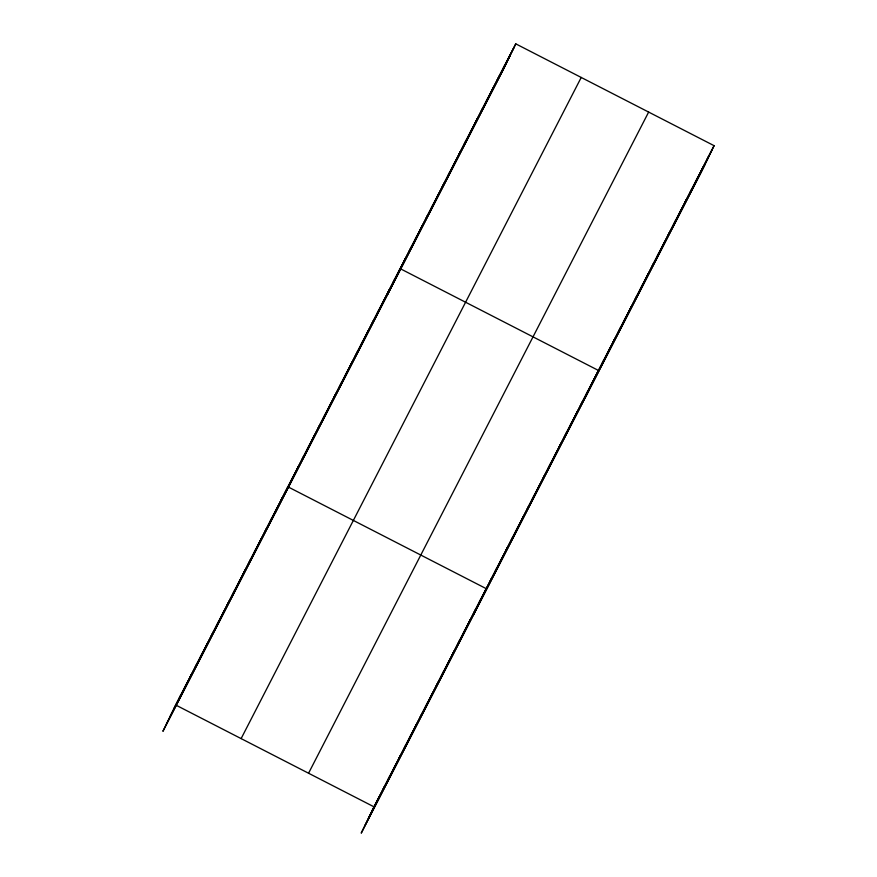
<?xml version="1.0" encoding="UTF-8"?>
<svg xmlns="http://www.w3.org/2000/svg" width="877" height="877" viewBox="0 0 877 877"><rect width="100%" height="100%" fill="white"/><g stroke="black" fill="none" stroke-linecap="round" stroke-linejoin="round"><path stroke-width="1.32" d="M515.775 43.85L175.685 704.998L162.914 731.319L503.003 70.171L515.775 43.85L714.086 145.681L701.315 172.002L361.225 833.15L373.997 806.829L714.086 145.681M178.985 698.826L181.035 694.606M184.334 688.434L186.373 684.224M189.673 678.042L191.723 673.832M195.023 667.649L197.062 663.44M200.362 657.268L202.412 653.058M205.711 646.875L207.75 642.666M211.05 636.483L213.1 632.273M216.4 626.09L218.439 621.881M221.738 615.709L223.788 611.499M227.088 605.316L229.138 601.107M232.427 594.924L234.477 590.714M237.777 584.542L239.827 580.322M243.115 574.15L245.165 569.94M248.465 563.758L250.515 559.548M253.804 553.365L255.854 549.155M259.154 542.984L261.203 538.763M264.492 532.591L266.542 528.382M269.842 522.199L271.892 517.989M275.192 511.806L277.231 507.597M280.53 501.425L282.58 497.215M275.137 513.144L287.919 486.823L486.231 588.653L473.448 614.974M291.219 480.64L293.269 476.43M296.569 470.258L298.608 466.038M301.907 459.866L303.957 455.656M307.257 449.473L309.296 445.264M312.596 439.081L314.646 434.871M317.945 428.7L319.984 424.479M323.284 418.307L325.334 414.097M328.634 407.915L330.673 403.705M333.973 397.522L336.023 393.313M339.322 387.141L341.361 382.931M344.661 376.748L346.711 372.539M350.011 366.356L352.05 362.146M355.349 355.963L357.399 351.754M360.699 345.582L362.738 341.372M366.038 335.189L368.088 330.98M371.388 324.797L373.427 320.587M376.726 314.415L378.776 310.195M382.076 304.023L384.115 299.813M387.415 293.631L389.465 289.421M392.764 283.238L394.803 279.029M387.371 294.968L400.153 268.636L598.465 370.467L585.683 396.788M403.606 262.146L405.656 257.937M409.12 251.447L411.16 247.237M414.624 240.736L416.663 236.527M420.127 230.037L422.177 225.827M425.63 219.327L427.68 215.117M431.144 208.627L433.183 204.418M436.647 197.917L438.697 193.707M442.151 187.218L444.2 183.008M447.665 176.518L449.704 172.298M453.168 165.808L455.207 161.598M458.671 155.108L460.721 150.899M464.174 144.398L466.224 140.188M469.688 133.699L471.727 129.489M475.191 122.988L477.241 118.779M480.695 112.289L482.745 108.079M486.209 101.579L488.248 97.369M491.712 90.879L493.751 86.67M497.215 80.18L499.265 75.959M502.718 69.469L504.768 65.26M508.232 58.77L510.271 54.549M377.296 800.646L379.346 796.437M382.646 790.265L384.685 786.044M387.985 779.872L390.035 775.663M393.334 769.48L395.374 765.27M398.673 759.087L400.723 754.878M404.023 748.706L406.062 744.496M409.362 738.313L411.412 734.104M414.711 727.921L416.75 723.711M420.05 717.539L422.1 713.319M425.4 707.147L427.439 702.937M430.739 696.755L432.789 692.545M436.088 686.362L438.127 682.153M441.427 675.981L443.477 671.76M446.777 665.588L448.816 661.379M452.115 655.196L454.165 650.986M457.465 644.803L459.504 640.594M462.804 634.422L464.854 630.212M468.154 624.029L470.204 619.82M473.492 613.637L475.542 609.427M478.842 603.244L480.892 599.035M489.53 582.471L491.58 578.261M494.869 572.078L496.919 567.868M500.219 561.697L502.269 557.476M505.558 551.304L507.608 547.095M510.907 540.912L512.957 536.702M516.257 530.519L518.296 526.31M521.596 520.138L523.646 515.917M526.945 509.745L528.984 505.536M532.284 499.353L534.334 495.143M537.634 488.96L539.673 484.751M542.973 478.579L545.023 474.369M548.322 468.186L550.361 463.977M553.661 457.794L555.711 453.584M559.011 447.413L561.05 443.192M564.349 437.02L566.399 432.81M569.699 426.628L571.738 422.418M575.038 416.235L577.088 412.026M580.388 405.854L582.427 401.633M585.726 395.461L587.776 391.252M591.076 385.069L593.115 380.859M601.918 363.977L603.968 359.767M607.432 353.267L609.471 349.057M612.935 342.567L614.974 338.358M618.438 331.868L620.488 327.647M623.942 321.157L625.992 316.948M629.456 310.458L631.495 306.248M634.959 299.748L637.009 295.538M640.462 289.048L642.512 284.839M645.976 278.338L648.015 274.128M651.479 267.638L653.518 263.429M656.983 256.928L659.033 252.719M662.486 246.229L664.536 242.019M668 235.529L670.039 231.309M673.503 224.819L675.542 220.609M679.006 214.12L681.056 209.899M684.52 203.409L686.559 199.2M690.024 192.71L692.063 188.5M695.527 181.999L697.577 177.79M701.03 171.3L703.08 167.09M706.544 160.59L708.583 156.38M173.646 709.208L513.736 48.06M170.105 716.509L510.195 55.361M166.455 724.029L506.544 62.87M241.131 738.598L581.221 77.45M308.561 773.229L648.651 112.07M371.958 811.039L712.047 149.89M368.417 818.34L708.506 157.191M364.766 825.849L704.856 164.701M175.685 704.998L373.997 806.829"/></g></svg>
